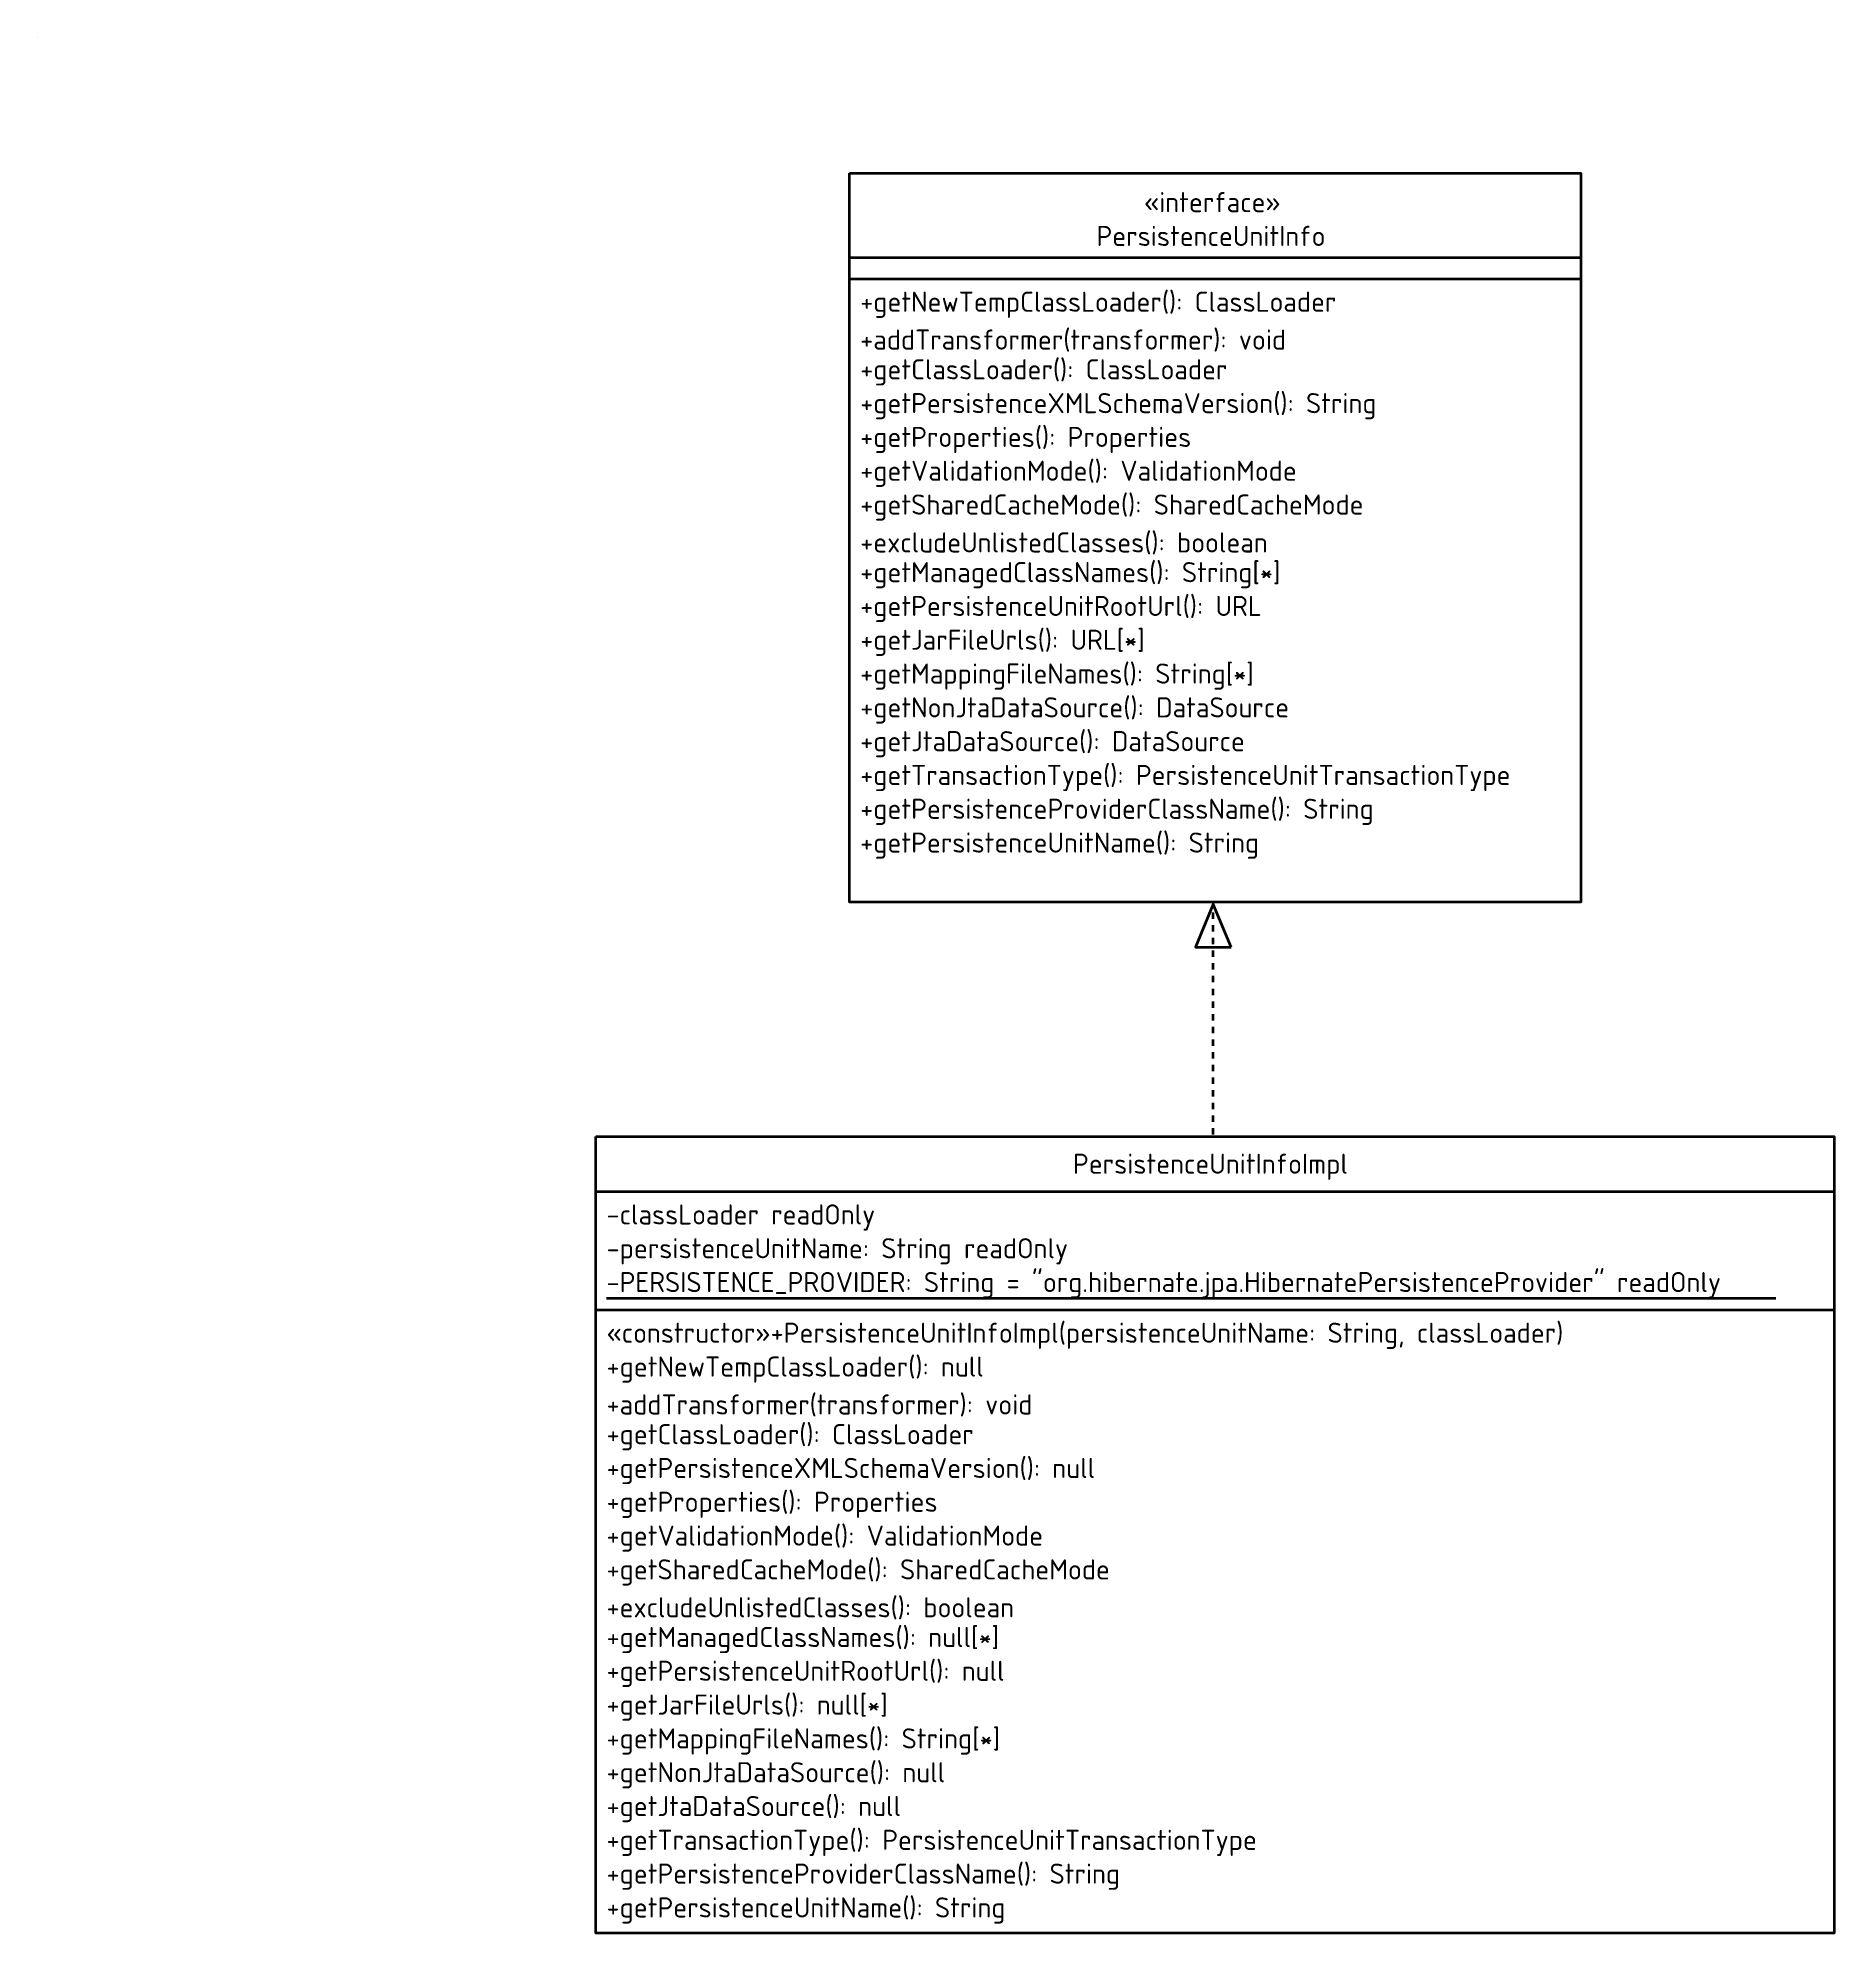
# Model space of a CAD drawing. Header units: inches. Extents: x -251 to 598, y -20 to 877.
import ezdxf

# ---------------------------------------------------------------- set-up
doc = ezdxf.new("R2010")
doc.units = ezdxf.units.IN
doc.header["$MEASUREMENT"] = 0
doc.linetypes.add('AI-Linetype-1', pattern=[6, 3, -3])
doc.layers.add('Слой 1', color=7, linetype='Continuous')

# ---------------------------------------------------------------- blocks, each defined once
blk = doc.blocks.new('block 3')
at = {"layer": 'Слой 1', "lineweight": 0}
blk.add_lwpolyline([(12.65, 357), (598.35, 357), (598.35, -20), (12.65, -20), (12.65, 357)], dxfattribs=at)
blk = doc.blocks.new('block 4')
at = {"layer": 'Слой 1', "color": 7, "lineweight": 35, "true_color": 0xffffff}
blk.add_lwpolyline([(12.65, 357), (598.35, 357), (598.35, -20), (12.65, -20), (12.65, 357)], dxfattribs=at)
blk = doc.blocks.new('block 5')
at = {"layer": 'Слой 1', "color": 7, "lineweight": 35, "true_color": 0xffffff}
blk.add_lwpolyline([(12.65, 331), (598.35, 331)], dxfattribs=at)
blk = doc.blocks.new('block 6')
at = {"layer": 'Слой 1', "color": 7, "lineweight": 35, "true_color": 0xffffff}
blk.add_lwpolyline([(12.65, 275), (598.35, 275)], dxfattribs=at)
blk = doc.blocks.new('block 8')
at = {"layer": 'Слой 1', "color": 7, "lineweight": 35, "true_color": 0xffffff}
blk.add_lwpolyline([(-251.35, 877), (-251.35, 877)], dxfattribs=at)
at = {"layer": 'Слой 1', "color": 7, "true_color": 0xffffff, "insert": (238.27, 336.5), "char_height": 9.52, "attachment_point": 7}
blk.add_mtext('\\fGOST type B|b0|i0|c0|p34;\\W1;PersistenceUnitInfoImpl', dxfattribs=at)
blk = doc.blocks.new('block 7')
at = {"layer": 'Слой 1'}
blk.add_blockref('block 8', (0, 0), dxfattribs=at)
blk = doc.blocks.new('block 10')
at = {"layer": 'Слой 1', "lineweight": 0}
blk.add_lwpolyline([(-251.35, 877), (-251.35, 877)], dxfattribs=at)
at = {"layer": 'Слой 1', "color": 7, "true_color": 0xffffff, "insert": (17.65, 312.5), "char_height": 9.52, "attachment_point": 7}
blk.add_mtext('\\fGOST type B|b0|i0|c0|p34;\\W1;-classLoader {readOnly}', dxfattribs=at)
blk = doc.blocks.new('block 9')
at = {"layer": 'Слой 1'}
blk.add_blockref('block 10', (0, 0), dxfattribs=at)
blk = doc.blocks.new('block 12')
at = {"layer": 'Слой 1', "lineweight": 0}
blk.add_lwpolyline([(-251.35, 877), (-251.35, 877)], dxfattribs=at)
at = {"layer": 'Слой 1', "color": 7, "true_color": 0xffffff, "insert": (17.65, 296.5), "char_height": 9.52, "attachment_point": 7}
blk.add_mtext('\\fGOST type B|b0|i0|c0|p34;\\W1;-persistenceUnitName: String {readOnly}', dxfattribs=at)
blk = doc.blocks.new('block 11')
at = {"layer": 'Слой 1'}
blk.add_blockref('block 12', (0, 0), dxfattribs=at)
blk = doc.blocks.new('block 14')
at = {"layer": 'Слой 1', "lineweight": 0}
blk.add_lwpolyline([(-251.35, 877), (-251.35, 877)], dxfattribs=at)
at = {"layer": 'Слой 1', "color": 7, "lineweight": 35, "true_color": 0xffffff}
blk.add_lwpolyline([(17.65, 280.5), (570.81, 280.5)], dxfattribs=at)
at = {"layer": 'Слой 1', "color": 7, "true_color": 0xffffff, "insert": (17.65, 280.5), "char_height": 9.52, "attachment_point": 7}
blk.add_mtext('\\fGOST type B|b0|i0|c0|p34;\\W1;-PERSISTENCE_PROVIDER: String = "org.hibernate.jpa.HibernatePersistenceProvider" {readOnly}', dxfattribs=at)
blk = doc.blocks.new('block 13')
at = {"layer": 'Слой 1'}
blk.add_blockref('block 14', (0, 0), dxfattribs=at)
blk = doc.blocks.new('block 16')
at = {"layer": 'Слой 1', "color": 7, "lineweight": 35, "true_color": 0xffffff}
blk.add_lwpolyline([(-251.35, 877), (-251.35, 877)], dxfattribs=at)
at = {"layer": 'Слой 1', "color": 7, "true_color": 0xffffff, "insert": (17.65, 256.5), "char_height": 9.52, "attachment_point": 7}
blk.add_mtext('\\fGOST type B|b0|i0|c0|p34;\\W1;«constructor»+PersistenceUnitInfoImpl(persistenceUnitName: String, classLoader)', dxfattribs=at)
blk = doc.blocks.new('block 15')
at = {"layer": 'Слой 1'}
blk.add_blockref('block 16', (0, 0), dxfattribs=at)
blk = doc.blocks.new('block 18')
at = {"layer": 'Слой 1', "lineweight": 0}
blk.add_lwpolyline([(-251.35, 877), (-251.35, 877)], dxfattribs=at)
at = {"layer": 'Слой 1', "color": 7, "true_color": 0xffffff, "insert": (17.65, 240.5), "char_height": 9.52, "attachment_point": 7}
blk.add_mtext('\\fGOST type B|b0|i0|c0|p34;\\W1;+getNewTempClassLoader(): null', dxfattribs=at)
blk = doc.blocks.new('block 17')
at = {"layer": 'Слой 1'}
blk.add_blockref('block 18', (0, 0), dxfattribs=at)
blk = doc.blocks.new('block 20')
at = {"layer": 'Слой 1', "lineweight": 0}
blk.add_lwpolyline([(-251.35, 877), (-251.35, 877)], dxfattribs=at)
at = {"layer": 'Слой 1', "color": 7, "true_color": 0xffffff, "insert": (17.65, 224.5), "char_height": 9.52, "attachment_point": 7}
blk.add_mtext('\\fGOST type B|b0|i0|c0|p34;\\W1;+addTransformer(transformer): void', dxfattribs=at)
blk = doc.blocks.new('block 19')
at = {"layer": 'Слой 1'}
blk.add_blockref('block 20', (0, 0), dxfattribs=at)
blk = doc.blocks.new('block 22')
at = {"layer": 'Слой 1', "lineweight": 0}
blk.add_lwpolyline([(-251.35, 877), (-251.35, 877)], dxfattribs=at)
at = {"layer": 'Слой 1', "color": 7, "true_color": 0xffffff, "insert": (17.65, 208.5), "char_height": 9.52, "attachment_point": 7}
blk.add_mtext('\\fGOST type B|b0|i0|c0|p34;\\W1;+getClassLoader(): ClassLoader', dxfattribs=at)
blk = doc.blocks.new('block 21')
at = {"layer": 'Слой 1'}
blk.add_blockref('block 22', (0, 0), dxfattribs=at)
blk = doc.blocks.new('block 24')
at = {"layer": 'Слой 1', "lineweight": 0}
blk.add_lwpolyline([(-251.35, 877), (-251.35, 877)], dxfattribs=at)
at = {"layer": 'Слой 1', "color": 7, "true_color": 0xffffff, "insert": (17.65, 192.5), "char_height": 9.52, "attachment_point": 7}
blk.add_mtext('\\fGOST type B|b0|i0|c0|p34;\\W1;+getPersistenceXMLSchemaVersion(): null', dxfattribs=at)
blk = doc.blocks.new('block 23')
at = {"layer": 'Слой 1'}
blk.add_blockref('block 24', (0, 0), dxfattribs=at)
blk = doc.blocks.new('block 26')
at = {"layer": 'Слой 1', "lineweight": 0}
blk.add_lwpolyline([(-251.35, 877), (-251.35, 877)], dxfattribs=at)
at = {"layer": 'Слой 1', "color": 7, "true_color": 0xffffff, "insert": (17.65, 176.5), "char_height": 9.52, "attachment_point": 7}
blk.add_mtext('\\fGOST type B|b0|i0|c0|p34;\\W1;+getProperties(): Properties', dxfattribs=at)
blk = doc.blocks.new('block 25')
at = {"layer": 'Слой 1'}
blk.add_blockref('block 26', (0, 0), dxfattribs=at)
blk = doc.blocks.new('block 28')
at = {"layer": 'Слой 1', "lineweight": 0}
blk.add_lwpolyline([(-251.35, 877), (-251.35, 877)], dxfattribs=at)
at = {"layer": 'Слой 1', "color": 7, "true_color": 0xffffff, "insert": (17.65, 160.5), "char_height": 9.52, "attachment_point": 7}
blk.add_mtext('\\fGOST type B|b0|i0|c0|p34;\\W1;+getValidationMode(): ValidationMode', dxfattribs=at)
blk = doc.blocks.new('block 27')
at = {"layer": 'Слой 1'}
blk.add_blockref('block 28', (0, 0), dxfattribs=at)
blk = doc.blocks.new('block 30')
at = {"layer": 'Слой 1', "lineweight": 0}
blk.add_lwpolyline([(-251.35, 877), (-251.35, 877)], dxfattribs=at)
at = {"layer": 'Слой 1', "color": 7, "true_color": 0xffffff, "insert": (17.65, 144.5), "char_height": 9.52, "attachment_point": 7}
blk.add_mtext('\\fGOST type B|b0|i0|c0|p34;\\W1;+getSharedCacheMode(): SharedCacheMode', dxfattribs=at)
blk = doc.blocks.new('block 29')
at = {"layer": 'Слой 1'}
blk.add_blockref('block 30', (0, 0), dxfattribs=at)
blk = doc.blocks.new('block 32')
at = {"layer": 'Слой 1', "lineweight": 0}
blk.add_lwpolyline([(-251.35, 877), (-251.35, 877)], dxfattribs=at)
at = {"layer": 'Слой 1', "color": 7, "true_color": 0xffffff, "insert": (17.65, 128.5), "char_height": 9.52, "attachment_point": 7}
blk.add_mtext('\\fGOST type B|b0|i0|c0|p34;\\W1;+excludeUnlistedClasses(): boolean', dxfattribs=at)
blk = doc.blocks.new('block 31')
at = {"layer": 'Слой 1'}
blk.add_blockref('block 32', (0, 0), dxfattribs=at)
blk = doc.blocks.new('block 34')
at = {"layer": 'Слой 1', "lineweight": 0}
blk.add_lwpolyline([(-251.35, 877), (-251.35, 877)], dxfattribs=at)
at = {"layer": 'Слой 1', "color": 7, "true_color": 0xffffff, "insert": (17.65, 112.5), "char_height": 9.52, "attachment_point": 7}
blk.add_mtext('\\fGOST type B|b0|i0|c0|p34;\\W1;+getManagedClassNames(): null[*]', dxfattribs=at)
blk = doc.blocks.new('block 33')
at = {"layer": 'Слой 1'}
blk.add_blockref('block 34', (0, 0), dxfattribs=at)
blk = doc.blocks.new('block 36')
at = {"layer": 'Слой 1', "lineweight": 0}
blk.add_lwpolyline([(-251.35, 877), (-251.35, 877)], dxfattribs=at)
at = {"layer": 'Слой 1', "color": 7, "true_color": 0xffffff, "insert": (17.65, 96.5), "char_height": 9.52, "attachment_point": 7}
blk.add_mtext('\\fGOST type B|b0|i0|c0|p34;\\W1;+getPersistenceUnitRootUrl(): null', dxfattribs=at)
blk = doc.blocks.new('block 35')
at = {"layer": 'Слой 1'}
blk.add_blockref('block 36', (0, 0), dxfattribs=at)
blk = doc.blocks.new('block 38')
at = {"layer": 'Слой 1', "lineweight": 0}
blk.add_lwpolyline([(-251.35, 877), (-251.35, 877)], dxfattribs=at)
at = {"layer": 'Слой 1', "color": 7, "true_color": 0xffffff, "insert": (17.65, 80.5), "char_height": 9.52, "attachment_point": 7}
blk.add_mtext('\\fGOST type B|b0|i0|c0|p34;\\W1;+getJarFileUrls(): null[*]', dxfattribs=at)
blk = doc.blocks.new('block 37')
at = {"layer": 'Слой 1'}
blk.add_blockref('block 38', (0, 0), dxfattribs=at)
blk = doc.blocks.new('block 40')
at = {"layer": 'Слой 1', "lineweight": 0}
blk.add_lwpolyline([(-251.35, 877), (-251.35, 877)], dxfattribs=at)
at = {"layer": 'Слой 1', "color": 7, "true_color": 0xffffff, "insert": (17.65, 64.5), "char_height": 9.52, "attachment_point": 7}
blk.add_mtext('\\fGOST type B|b0|i0|c0|p34;\\W1;+getMappingFileNames(): String[*]', dxfattribs=at)
blk = doc.blocks.new('block 39')
at = {"layer": 'Слой 1'}
blk.add_blockref('block 40', (0, 0), dxfattribs=at)
blk = doc.blocks.new('block 42')
at = {"layer": 'Слой 1', "lineweight": 0}
blk.add_lwpolyline([(-251.35, 877), (-251.35, 877)], dxfattribs=at)
at = {"layer": 'Слой 1', "color": 7, "true_color": 0xffffff, "insert": (17.65, 48.5), "char_height": 9.52, "attachment_point": 7}
blk.add_mtext('\\fGOST type B|b0|i0|c0|p34;\\W1;+getNonJtaDataSource(): null', dxfattribs=at)
blk = doc.blocks.new('block 41')
at = {"layer": 'Слой 1'}
blk.add_blockref('block 42', (0, 0), dxfattribs=at)
blk = doc.blocks.new('block 44')
at = {"layer": 'Слой 1', "lineweight": 0}
blk.add_lwpolyline([(-251.35, 877), (-251.35, 877)], dxfattribs=at)
at = {"layer": 'Слой 1', "color": 7, "true_color": 0xffffff, "insert": (17.65, 32.5), "char_height": 9.52, "attachment_point": 7}
blk.add_mtext('\\fGOST type B|b0|i0|c0|p34;\\W1;+getJtaDataSource(): null', dxfattribs=at)
blk = doc.blocks.new('block 43')
at = {"layer": 'Слой 1'}
blk.add_blockref('block 44', (0, 0), dxfattribs=at)
blk = doc.blocks.new('block 46')
at = {"layer": 'Слой 1', "lineweight": 0}
blk.add_lwpolyline([(-251.35, 877), (-251.35, 877)], dxfattribs=at)
at = {"layer": 'Слой 1', "color": 7, "true_color": 0xffffff, "insert": (17.65, 16.5), "char_height": 9.52, "attachment_point": 7}
blk.add_mtext('\\fGOST type B|b0|i0|c0|p34;\\W1;+getTransactionType(): PersistenceUnitTransactionType', dxfattribs=at)
blk = doc.blocks.new('block 45')
at = {"layer": 'Слой 1'}
blk.add_blockref('block 46', (0, 0), dxfattribs=at)
blk = doc.blocks.new('block 48')
at = {"layer": 'Слой 1', "lineweight": 0}
blk.add_lwpolyline([(-251.35, 877), (-251.35, 877)], dxfattribs=at)
at = {"layer": 'Слой 1', "color": 7, "true_color": 0xffffff, "insert": (17.65, 0.5), "char_height": 9.52, "attachment_point": 7}
blk.add_mtext('\\fGOST type B|b0|i0|c0|p34;\\W1;+getPersistenceProviderClassName(): String', dxfattribs=at)
blk = doc.blocks.new('block 47')
at = {"layer": 'Слой 1'}
blk.add_blockref('block 48', (0, 0), dxfattribs=at)
blk = doc.blocks.new('block 50')
at = {"layer": 'Слой 1', "lineweight": 0}
blk.add_lwpolyline([(-251.35, 877), (-251.35, 877)], dxfattribs=at)
at = {"layer": 'Слой 1', "color": 7, "true_color": 0xffffff, "insert": (17.65, -15.5), "char_height": 9.52, "attachment_point": 7}
blk.add_mtext('\\fGOST type B|b0|i0|c0|p34;\\W1;+getPersistenceUnitName(): String', dxfattribs=at)
blk = doc.blocks.new('block 49')
at = {"layer": 'Слой 1'}
blk.add_blockref('block 50', (0, 0), dxfattribs=at)
blk = doc.blocks.new('block 51')
at = {"layer": 'Слой 1', "lineweight": 0}
blk.add_lwpolyline([(132.65, 813), (478.62, 813), (478.62, 468), (132.65, 468), (132.65, 813)], dxfattribs=at)
blk = doc.blocks.new('block 52')
at = {"layer": 'Слой 1', "color": 7, "lineweight": 35, "true_color": 0xffffff}
blk.add_lwpolyline([(132.65, 813), (478.62, 813), (478.62, 468), (132.65, 468), (132.65, 813)], dxfattribs=at)
blk = doc.blocks.new('block 53')
at = {"layer": 'Слой 1', "color": 7, "lineweight": 35, "true_color": 0xffffff}
blk.add_lwpolyline([(132.65, 773), (478.62, 773)], dxfattribs=at)
blk = doc.blocks.new('block 54')
at = {"layer": 'Слой 1', "color": 7, "lineweight": 35, "true_color": 0xffffff}
blk.add_lwpolyline([(132.65, 763), (478.62, 763)], dxfattribs=at)
blk = doc.blocks.new('block 56')
at = {"layer": 'Слой 1', "color": 7, "lineweight": 35, "true_color": 0xffffff}
blk.add_lwpolyline([(-251.35, 877), (-251.35, 877)], dxfattribs=at)
at = {"layer": 'Слой 1', "color": 7, "true_color": 0xffffff, "insert": (271.9, 794.5), "char_height": 9.52, "attachment_point": 7}
blk.add_mtext('\\fGOST type B|b0|i0|c0|p34;\\W1;«interface»', dxfattribs=at)
blk = doc.blocks.new('block 55')
at = {"layer": 'Слой 1'}
blk.add_blockref('block 56', (0, 0), dxfattribs=at)
blk = doc.blocks.new('block 58')
at = {"layer": 'Слой 1', "lineweight": 0}
blk.add_lwpolyline([(-251.35, 877), (-251.35, 877)], dxfattribs=at)
at = {"layer": 'Слой 1', "color": 7, "true_color": 0xffffff, "insert": (249.41, 778.5), "char_height": 9.52, "attachment_point": 7}
blk.add_mtext('\\fGOST type B|b0|i0|c0|p34;\\W1;PersistenceUnitInfo', dxfattribs=at)
blk = doc.blocks.new('block 57')
at = {"layer": 'Слой 1'}
blk.add_blockref('block 58', (0, 0), dxfattribs=at)
blk = doc.blocks.new('block 60')
at = {"layer": 'Слой 1', "lineweight": 0}
blk.add_lwpolyline([(-251.35, 877), (-251.35, 877)], dxfattribs=at)
at = {"layer": 'Слой 1', "color": 7, "true_color": 0xffffff, "insert": (137.65, 744.5), "char_height": 9.52, "attachment_point": 7}
blk.add_mtext('\\fGOST type B|b0|i0|c0|p34;\\W1;+getNewTempClassLoader(): ClassLoader', dxfattribs=at)
blk = doc.blocks.new('block 59')
at = {"layer": 'Слой 1'}
blk.add_blockref('block 60', (0, 0), dxfattribs=at)
blk = doc.blocks.new('block 62')
at = {"layer": 'Слой 1', "lineweight": 0}
blk.add_lwpolyline([(-251.35, 877), (-251.35, 877)], dxfattribs=at)
at = {"layer": 'Слой 1', "color": 7, "true_color": 0xffffff, "insert": (137.65, 728.5), "char_height": 9.52, "attachment_point": 7}
blk.add_mtext('\\fGOST type B|b0|i0|c0|p34;\\W1;+addTransformer(transformer): void', dxfattribs=at)
blk = doc.blocks.new('block 61')
at = {"layer": 'Слой 1'}
blk.add_blockref('block 62', (0, 0), dxfattribs=at)
blk = doc.blocks.new('block 64')
at = {"layer": 'Слой 1', "lineweight": 0}
blk.add_lwpolyline([(-251.35, 877), (-251.35, 877)], dxfattribs=at)
at = {"layer": 'Слой 1', "color": 7, "true_color": 0xffffff, "insert": (137.65, 712.5), "char_height": 9.52, "attachment_point": 7}
blk.add_mtext('\\fGOST type B|b0|i0|c0|p34;\\W1;+getClassLoader(): ClassLoader', dxfattribs=at)
blk = doc.blocks.new('block 63')
at = {"layer": 'Слой 1'}
blk.add_blockref('block 64', (0, 0), dxfattribs=at)
blk = doc.blocks.new('block 66')
at = {"layer": 'Слой 1', "lineweight": 0}
blk.add_lwpolyline([(-251.35, 877), (-251.35, 877)], dxfattribs=at)
at = {"layer": 'Слой 1', "color": 7, "true_color": 0xffffff, "insert": (137.65, 696.5), "char_height": 9.52, "attachment_point": 7}
blk.add_mtext('\\fGOST type B|b0|i0|c0|p34;\\W1;+getPersistenceXMLSchemaVersion(): String', dxfattribs=at)
blk = doc.blocks.new('block 65')
at = {"layer": 'Слой 1'}
blk.add_blockref('block 66', (0, 0), dxfattribs=at)
blk = doc.blocks.new('block 68')
at = {"layer": 'Слой 1', "lineweight": 0}
blk.add_lwpolyline([(-251.35, 877), (-251.35, 877)], dxfattribs=at)
at = {"layer": 'Слой 1', "color": 7, "true_color": 0xffffff, "insert": (137.65, 680.5), "char_height": 9.52, "attachment_point": 7}
blk.add_mtext('\\fGOST type B|b0|i0|c0|p34;\\W1;+getProperties(): Properties', dxfattribs=at)
blk = doc.blocks.new('block 67')
at = {"layer": 'Слой 1'}
blk.add_blockref('block 68', (0, 0), dxfattribs=at)
blk = doc.blocks.new('block 70')
at = {"layer": 'Слой 1', "lineweight": 0}
blk.add_lwpolyline([(-251.35, 877), (-251.35, 877)], dxfattribs=at)
at = {"layer": 'Слой 1', "color": 7, "true_color": 0xffffff, "insert": (137.65, 664.5), "char_height": 9.52, "attachment_point": 7}
blk.add_mtext('\\fGOST type B|b0|i0|c0|p34;\\W1;+getValidationMode(): ValidationMode', dxfattribs=at)
blk = doc.blocks.new('block 69')
at = {"layer": 'Слой 1'}
blk.add_blockref('block 70', (0, 0), dxfattribs=at)
blk = doc.blocks.new('block 72')
at = {"layer": 'Слой 1', "lineweight": 0}
blk.add_lwpolyline([(-251.35, 877), (-251.35, 877)], dxfattribs=at)
at = {"layer": 'Слой 1', "color": 7, "true_color": 0xffffff, "insert": (137.65, 648.5), "char_height": 9.52, "attachment_point": 7}
blk.add_mtext('\\fGOST type B|b0|i0|c0|p34;\\W1;+getSharedCacheMode(): SharedCacheMode', dxfattribs=at)
blk = doc.blocks.new('block 71')
at = {"layer": 'Слой 1'}
blk.add_blockref('block 72', (0, 0), dxfattribs=at)
blk = doc.blocks.new('block 74')
at = {"layer": 'Слой 1', "lineweight": 0}
blk.add_lwpolyline([(-251.35, 877), (-251.35, 877)], dxfattribs=at)
at = {"layer": 'Слой 1', "color": 7, "true_color": 0xffffff, "insert": (137.65, 632.5), "char_height": 9.52, "attachment_point": 7}
blk.add_mtext('\\fGOST type B|b0|i0|c0|p34;\\W1;+excludeUnlistedClasses(): boolean', dxfattribs=at)
blk = doc.blocks.new('block 73')
at = {"layer": 'Слой 1'}
blk.add_blockref('block 74', (0, 0), dxfattribs=at)
blk = doc.blocks.new('block 76')
at = {"layer": 'Слой 1', "lineweight": 0}
blk.add_lwpolyline([(-251.35, 877), (-251.35, 877)], dxfattribs=at)
at = {"layer": 'Слой 1', "color": 7, "true_color": 0xffffff, "insert": (137.65, 616.5), "char_height": 9.52, "attachment_point": 7}
blk.add_mtext('\\fGOST type B|b0|i0|c0|p34;\\W1;+getManagedClassNames(): String[*]', dxfattribs=at)
blk = doc.blocks.new('block 75')
at = {"layer": 'Слой 1'}
blk.add_blockref('block 76', (0, 0), dxfattribs=at)
blk = doc.blocks.new('block 78')
at = {"layer": 'Слой 1', "lineweight": 0}
blk.add_lwpolyline([(-251.35, 877), (-251.35, 877)], dxfattribs=at)
at = {"layer": 'Слой 1', "color": 7, "true_color": 0xffffff, "insert": (137.65, 600.5), "char_height": 9.52, "attachment_point": 7}
blk.add_mtext('\\fGOST type B|b0|i0|c0|p34;\\W1;+getPersistenceUnitRootUrl(): URL', dxfattribs=at)
blk = doc.blocks.new('block 77')
at = {"layer": 'Слой 1'}
blk.add_blockref('block 78', (0, 0), dxfattribs=at)
blk = doc.blocks.new('block 80')
at = {"layer": 'Слой 1', "lineweight": 0}
blk.add_lwpolyline([(-251.35, 877), (-251.35, 877)], dxfattribs=at)
at = {"layer": 'Слой 1', "color": 7, "true_color": 0xffffff, "insert": (137.65, 584.5), "char_height": 9.52, "attachment_point": 7}
blk.add_mtext('\\fGOST type B|b0|i0|c0|p34;\\W1;+getJarFileUrls(): URL[*]', dxfattribs=at)
blk = doc.blocks.new('block 79')
at = {"layer": 'Слой 1'}
blk.add_blockref('block 80', (0, 0), dxfattribs=at)
blk = doc.blocks.new('block 82')
at = {"layer": 'Слой 1', "lineweight": 0}
blk.add_lwpolyline([(-251.35, 877), (-251.35, 877)], dxfattribs=at)
at = {"layer": 'Слой 1', "color": 7, "true_color": 0xffffff, "insert": (137.65, 568.5), "char_height": 9.52, "attachment_point": 7}
blk.add_mtext('\\fGOST type B|b0|i0|c0|p34;\\W1;+getMappingFileNames(): String[*]', dxfattribs=at)
blk = doc.blocks.new('block 81')
at = {"layer": 'Слой 1'}
blk.add_blockref('block 82', (0, 0), dxfattribs=at)
blk = doc.blocks.new('block 84')
at = {"layer": 'Слой 1', "lineweight": 0}
blk.add_lwpolyline([(-251.35, 877), (-251.35, 877)], dxfattribs=at)
at = {"layer": 'Слой 1', "color": 7, "true_color": 0xffffff, "insert": (137.65, 552.5), "char_height": 9.52, "attachment_point": 7}
blk.add_mtext('\\fGOST type B|b0|i0|c0|p34;\\W1;+getNonJtaDataSource(): DataSource', dxfattribs=at)
blk = doc.blocks.new('block 83')
at = {"layer": 'Слой 1'}
blk.add_blockref('block 84', (0, 0), dxfattribs=at)
blk = doc.blocks.new('block 86')
at = {"layer": 'Слой 1', "lineweight": 0}
blk.add_lwpolyline([(-251.35, 877), (-251.35, 877)], dxfattribs=at)
at = {"layer": 'Слой 1', "color": 7, "true_color": 0xffffff, "insert": (137.65, 536.5), "char_height": 9.52, "attachment_point": 7}
blk.add_mtext('\\fGOST type B|b0|i0|c0|p34;\\W1;+getJtaDataSource(): DataSource', dxfattribs=at)
blk = doc.blocks.new('block 85')
at = {"layer": 'Слой 1'}
blk.add_blockref('block 86', (0, 0), dxfattribs=at)
blk = doc.blocks.new('block 88')
at = {"layer": 'Слой 1', "lineweight": 0}
blk.add_lwpolyline([(-251.35, 877), (-251.35, 877)], dxfattribs=at)
at = {"layer": 'Слой 1', "color": 7, "true_color": 0xffffff, "insert": (137.65, 520.5), "char_height": 9.52, "attachment_point": 7}
blk.add_mtext('\\fGOST type B|b0|i0|c0|p34;\\W1;+getTransactionType(): PersistenceUnitTransactionType', dxfattribs=at)
blk = doc.blocks.new('block 87')
at = {"layer": 'Слой 1'}
blk.add_blockref('block 88', (0, 0), dxfattribs=at)
blk = doc.blocks.new('block 90')
at = {"layer": 'Слой 1', "lineweight": 0}
blk.add_lwpolyline([(-251.35, 877), (-251.35, 877)], dxfattribs=at)
at = {"layer": 'Слой 1', "color": 7, "true_color": 0xffffff, "insert": (137.65, 504.5), "char_height": 9.52, "attachment_point": 7}
blk.add_mtext('\\fGOST type B|b0|i0|c0|p34;\\W1;+getPersistenceProviderClassName(): String', dxfattribs=at)
blk = doc.blocks.new('block 89')
at = {"layer": 'Слой 1'}
blk.add_blockref('block 90', (0, 0), dxfattribs=at)
blk = doc.blocks.new('block 92')
at = {"layer": 'Слой 1', "lineweight": 0}
blk.add_lwpolyline([(-251.35, 877), (-251.35, 877)], dxfattribs=at)
at = {"layer": 'Слой 1', "color": 7, "true_color": 0xffffff, "insert": (137.65, 488.5), "char_height": 9.52, "attachment_point": 7}
blk.add_mtext('\\fGOST type B|b0|i0|c0|p34;\\W1;+getPersistenceUnitName(): String', dxfattribs=at)
blk = doc.blocks.new('block 91')
at = {"layer": 'Слой 1'}
blk.add_blockref('block 92', (0, 0), dxfattribs=at)
blk = doc.blocks.new('block 93')
at = {"layer": 'Слой 1', "color": 7, "linetype": 'AI-Linetype-1', "lineweight": 35, "true_color": 0xffffff}
blk.add_lwpolyline([(304.65, 358), (304.65, 467)], dxfattribs=at)
blk = doc.blocks.new('block 94')
at = {"layer": 'Слой 1', "lineweight": 0}
blk.add_lwpolyline([(313.06, 446.67), (304.65, 467), (296.23, 446.67)], dxfattribs=at)
blk = doc.blocks.new('block 95')
at = {"layer": 'Слой 1', "color": 7, "lineweight": 35, "true_color": 0xffffff}
blk.add_lwpolyline([(313.06, 446.67), (304.65, 467), (296.23, 446.67), (313.06, 446.67)], dxfattribs=at)
blk = doc.blocks.new('block 2')
at = {"layer": 'Слой 1'}
for name in ['block 7', 'block 9', 'block 11', 'block 13', 'block 15', 'block 17', 'block 19', 'block 21', 'block 23', 'block 25', 'block 27', 'block 29', 'block 31', 'block 33', 'block 35', 'block 37', 'block 39', 'block 41', 'block 43', 'block 45', 'block 47', 'block 49', 'block 55', 'block 57', 'block 59', 'block 61', 'block 63', 'block 65', 'block 67', 'block 69', 'block 71', 'block 73', 'block 75', 'block 77', 'block 79', 'block 81', 'block 83', 'block 85', 'block 87', 'block 89', 'block 91', 'block 51', 'block 52', 'block 53', 'block 54', 'block 94', 'block 95', 'block 93', 'block 3', 'block 4', 'block 5', 'block 6']:
    blk.add_blockref(name, (0, 0), dxfattribs=at)

msp = doc.modelspace()

# ---------------------------------------------------------------- block references
at = {"layer": 'Слой 1'}
msp.add_blockref('block 2', (0, 0), dxfattribs=at)

doc.saveas('drawing.dxf')
